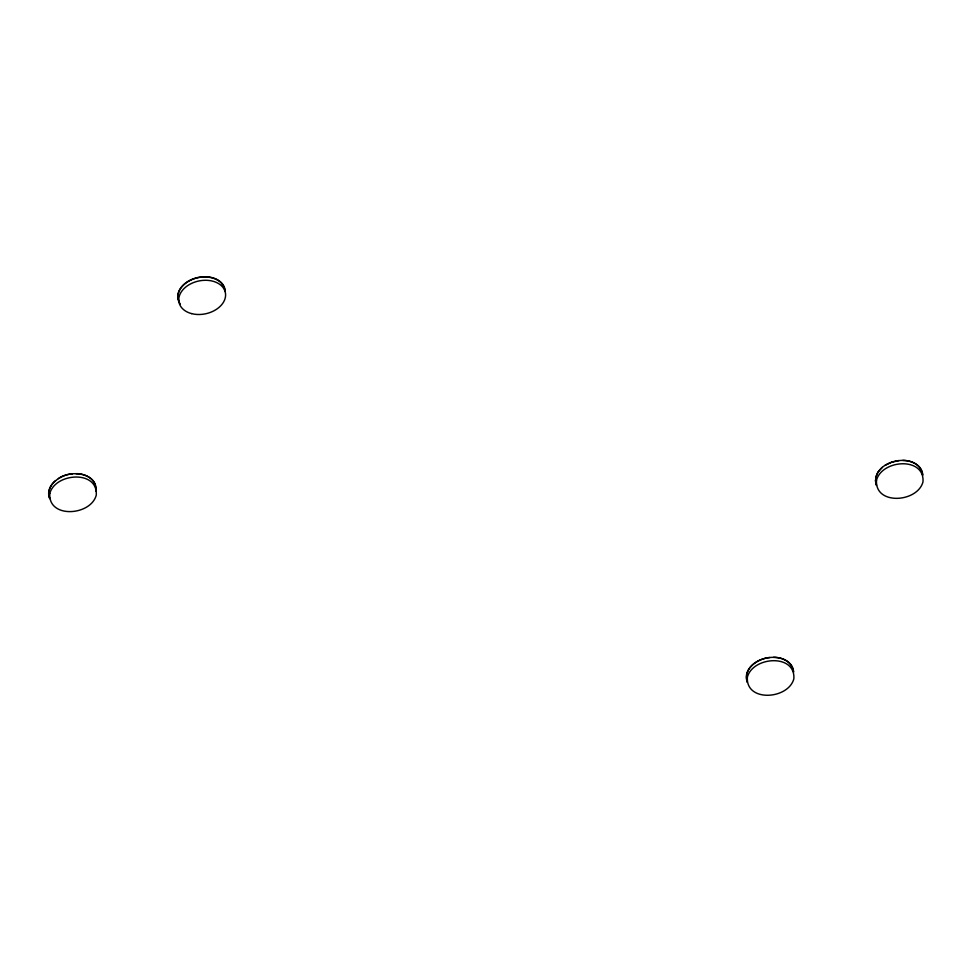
<?xml version="1.0" encoding="UTF-8"?>
<svg xmlns="http://www.w3.org/2000/svg" width="972" height="972" viewBox="0 0 972 972"><rect width="100%" height="100%" fill="white"/><g stroke="black" fill="none" stroke-linecap="round" stroke-linejoin="round"><path stroke-width="1.46" d="M95.693 490.532C97.625 479.633 85.366 473.303 76.023 473.68M95.754 491.225C97.577 472.392 70.3 469.695 58.369 478.589M793.553 671.579C792.897 661.859 782.205 657.23 773.603 657.339M922.683 474.652C922.039 464.932 911.347 460.303 902.733 460.412M875.602 477.519L877.898 472.173L882.26 467.374M55.538 480.642C50.313 484.773 46.705 492.209 49.766 498.672C44.809 485.101 60.337 474.737 72.317 473.85M885.079 465.321L891.701 462.198L899.027 460.582M769.885 657.509C758.002 658.263 742.171 668.821 747.334 682.332C740.02 657.072 789.616 646.38 793.614 672.174M922.756 475.247C918.747 449.453 869.15 460.145 876.477 485.405L875.31 480.229M179.176 301.648A23.693 16.755 -12.1 0 1 191.363 279.851A23.693 16.755 -12.1 0 1 221.106 282.791L223.742 286.497A23.693 16.755 -12.1 0 1 224.848 290.725M180.33 304.078A23.984 16.961 -12.1 0 1 195.907 277.98A23.984 16.961 -12.1 0 1 225.176 291.588M49.791 493.497C47.968 518.841 90.821 515.877 96.264 495.149C98.099 469.792 55.246 472.757 49.791 493.497M747.371 677.156C745.548 702.501 788.401 699.536 793.845 678.808C795.667 653.451 752.814 656.428 747.371 677.156M876.513 480.229C874.678 505.574 917.532 502.609 922.987 481.881C924.809 456.524 881.956 459.489 876.513 480.229M191.545 313.604A23.693 16.755 -12.1 0 0 225.565 294.042A23.693 16.755 -12.1 0 0 189.406 284.529A23.693 16.755 -12.1 0 0 191.545 313.604"/></g></svg>
